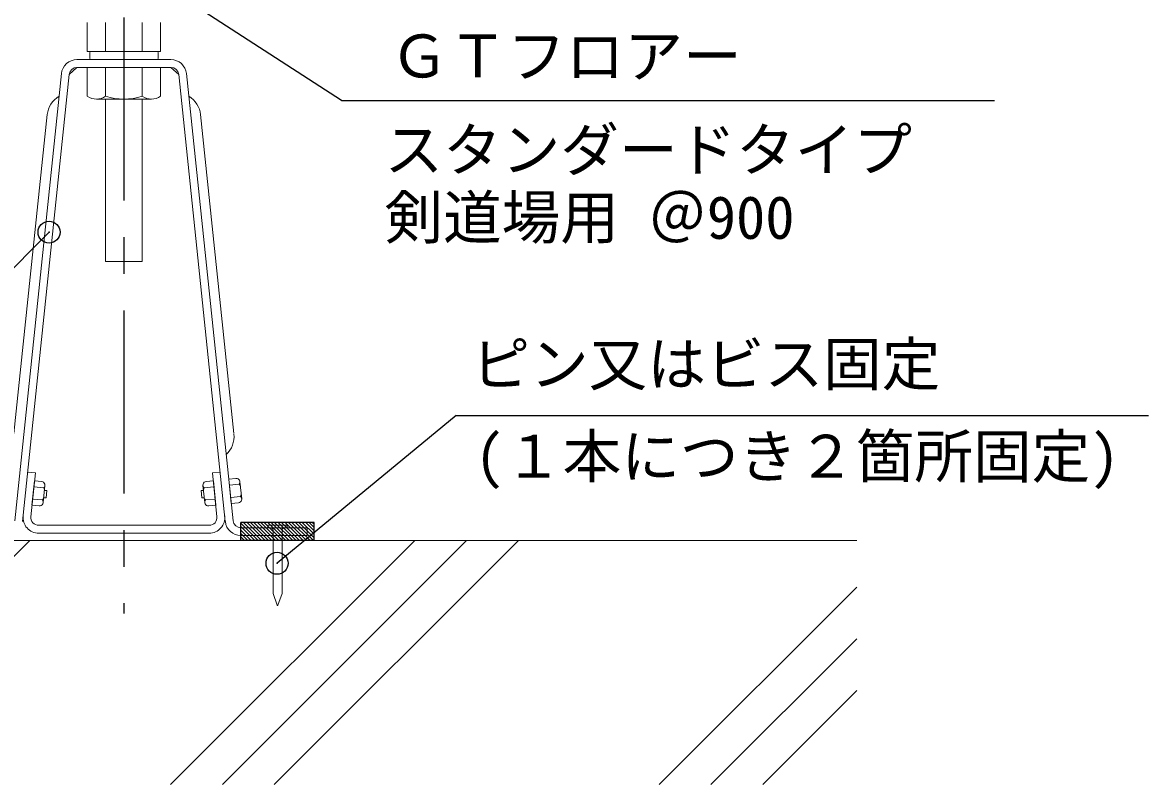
# Model space of a CAD drawing. Units: millimetres on the paper, enlarged 100 times, with parts at other scales. Extents: x -20630 to 20620, y -14480 to 14258.
# Drawn here: x 144 to 3217, y -9132 to -7051 of the extents above; entities that cross this region are included whole.
import ezdxf
from ezdxf.enums import TextEntityAlignment as Align

# ---------------------------------------------------------------- set-up
doc = ezdxf.new("R2010")
doc.units = ezdxf.units.MM
doc.header["$LTSCALE"] = 100
doc.header["$PDMODE"] = 32
doc.header["$PDSIZE"] = 60
doc.linetypes.add('CHAIN1', pattern=[8, 5, -1, 1, -1])
for name, color, linetype in [('2-0_中心線', 4, 'CHAIN1'), ('2-2_太線１', 3, 'Continuous'), ('2-6_文字', 7, 'Continuous')]:
    doc.layers.add(name, color=color, linetype=linetype)
doc.layers.add('2-1_中線', color=7, linetype='Continuous', lineweight=18)
doc.styles.add('ＭＳ ゴシック', font='')
doc.styles.get('ＭＳ ゴシック').set_extended_font_data('MS Gothic')

msp = doc.modelspace()

# ---------------------------------------------------------------- linework, layer by layer
at = {"layer": '2-0_中心線'}
msp.add_line((420.7, -4637.2), (420.7, -8665), dxfattribs=at)
at = {"layer": '2-1_中線'}
for p, q in [((320.7, -7050.8), (320.7, -7129.7)), ((370.7, -7050.8), (370.7, -7129.7)), ((470.8, -7050.8), (470.8, -7129.7)), ((520.8, -7050.8), (520.8, -7129.7)), ((292.5, -7152.1), (420.7, -7152.1)), ((520.8, -7129.7), (320.7, -7129.7)), ((327.4, -7148.8), (327.4, -7133)), ((510.7, -7129.7), (330.7, -7129.7)), ((510.7, -7152.1), (330.7, -7152.1)), ((549, -7152.1), (420.7, -7152.1)), ((514.1, -7133), (514.1, -7148.8)), ((250.1, -7190.4), (122.7, -8411.7)), ((292.5, -7173.5), (271.3, -7192.6)), ((420.7, -7173.5), (292.5, -7173.5)), ((520.8, -7173.5), (320.7, -7173.5)), ((320.7, -7252.4), (320.7, -7173.5)), ((370.7, -7252.4), (370.7, -7173.5)), ((420.7, -7173.5), (549, -7173.5)), ((470.8, -7252.4), (470.8, -7173.5)), ((520.8, -7252.4), (520.8, -7173.5)), ((549, -7173.5), (570.2, -7192.6)), ((591.4, -7190.4), (718.7, -8411.7)), ((144, -8413.9), (271.3, -7192.6)), ((697.5, -8413.9), (570.2, -7192.6)), ((495.8, -7260.1), (345.7, -7260.1)), ((370.7, -7260.1), (370.7, -7703.4)), ((211.6, -7302.4), (120.7, -8173.7)), ((629.9, -7302.4), (720.7, -8173.7)), ((158, -8278.8), (179.3, -8281)), ((166.8, -8400.6), (179.3, -8281)), ((683.4, -8278.8), (662.2, -8281)), ((674.7, -8400.6), (662.2, -8281)), ((726.5, -8296.2), (706.9, -8298.2)), ((169.8, -8368.8), (176.7, -8302.6)), ((201.7, -8321.9), (175, -8319.2)), ((196.3, -8304.6), (176.7, -8302.6)), ((200.3, -8362.1), (205.1, -8315.4)), ((201.7, -8321.9), (203.9, -8326.9)), ((641.2, -8362.1), (636.4, -8315.4)), ((639.8, -8321.9), (637.6, -8326.9)), ((639.8, -8321.9), (666.5, -8319.2)), ((645.2, -8304.6), (664.8, -8302.6)), ((671.6, -8368.8), (664.8, -8302.6)), ((713.8, -8364.5), (706.9, -8298.2)), ((735.4, -8312), (708.6, -8314.8)), ((735.4, -8312), (738.6, -8316.4)), ((742.2, -8351.6), (737.4, -8305)), ((198.3, -8355), (171.5, -8352.3)), ((198.3, -8355), (201.5, -8350.6)), ((208.3, -8349.4), (201.7, -8348.7)), ((210.3, -8329.5), (203.7, -8328.8)), ((208.3, -8349.4), (210.3, -8329.5)), ((631.2, -8329.5), (637.8, -8328.8)), ((633.2, -8349.4), (631.2, -8329.5)), ((633.2, -8349.4), (639.8, -8348.7)), ((643.2, -8355), (640, -8350.6)), ((643.2, -8355), (669.9, -8352.3)), ((738.9, -8345.1), (712.1, -8347.9)), ((738.9, -8345.1), (741.1, -8340.2)), ((189.5, -8370.9), (169.8, -8368.8)), ((652, -8370.9), (671.6, -8368.8)), ((733.5, -8362.4), (713.8, -8364.5)), ((188, -8424.1), (420.7, -8424.1)), ((188, -8445.5), (420.7, -8445.5)), ((653.5, -8424.1), (420.7, -8424.1)), ((653.5, -8445.5), (420.7, -8445.5)), ((740, -8430.8), (920.7, -8430.8)), ((813.3, -8424.1), (813.3, -8430.8)), ((827.6, -8437.5), (827.6, -8610.8)), ((852.3, -8437.5), (852.3, -8610.8)), ((920.7, -8430.8), (920.7, -8452.1)), ((-1579.3, -8465.4), (2420.7, -8465.4)), ((164.2, -8465.4), (-502.5, -9132.1)), ((1214.7, -8465.4), (548, -9132.1)), ((1356.1, -8465.4), (689.4, -9132.1)), ((920.7, -8452.1), (740, -8452.1)), ((1497.5, -8465.4), (830.8, -9132.1)), ((2420.7, -8592.7), (1881.3, -9132.1)), ((839.3, -8642.4), (827.6, -8610.8)), ((840.6, -8642.4), (852.3, -8610.8)), ((2420.7, -8734.1), (2022.7, -9132.1)), ((2420.7, -8875.5), (2164.2, -9132.1))]:
    msp.add_line(p, q, dxfattribs=at)
for points in [[(470.7, -7260.1), (470.7, -7703.4), (370.7, -7703.4)], [(813.3, -8424.1), (866.6, -8424.1), (866.6, -8430.8), (840, -8430.8), (813.3, -8430.8)]]:
    msp.add_lwpolyline(points, dxfattribs=at)
for centre, radius, start, end in [((292.5, -7194.8), 42.7, 90, 174.047), ((330.7, -7133), 3.33, 90, 180), ((330.7, -7148.8), 3.33, 180, 270), ((510.7, -7133), 3.33, 0, 90), ((510.7, -7148.8), 3.33, 270, 0), ((549, -7194.8), 42.7, 5.953, 90), ((292.5, -7194.8), 21.3, 90, 174.047), ((549, -7194.8), 21.3, 5.953, 90), ((277.9, -7309.3), 66.7, 120.9169, 174.047), ((420.7, -7094.5), 165.6, 252.412, 287.5879), ((563.6, -7309.3), 66.7, 5.953, 59.0831), ((345.7, -7215.8), 44.3, 235.6157, 304.3843), ((495.8, -7215.8), 44.3, 235.6157, 304.3843), ((654.6, -8181.9), 66.7, 312.8229, 5.953), ((727.6, -8306), 9.87, 322.5202, 95.9527), ((195.3, -8314.4), 9.87, 310.6777, 84.1102), ((646.2, -8314.4), 9.87, 95.8898, 229.3223), ((190.5, -8361.1), 9.87, 264.1102, 37.5428), ((651, -8361.1), 9.87, 142.4572, 275.8898), ((732.4, -8352.6), 9.87, 275.9527, 49.3852), ((188, -8402.8), 42.7, 174.047, 270), ((188, -8402.8), 21.3, 174.047, 270), ((653.5, -8402.8), 42.7, 270, 5.953), ((653.5, -8402.8), 21.3, 270, 5.953), ((740, -8409.5), 42.7, 185.953, 270), ((740, -8409.5), 21.3, 185.953, 270), ((821, -8437.5), 6.67, 0, 90), ((859, -8437.5), 6.67, 90, 180), ((840, -8642.2), 0.67, 200.3045, 339.6955)]:
    msp.add_arc(centre, radius, start, end, dxfattribs=at)
at = {"layer": '2-2_太線１'}
for p, q in [((940, -8416.1), (740, -8416.1)), ((740, -8465.5), (740, -8416.1)), ((740, -8418.3), (787.1, -8465.5)), ((747.2, -8416.1), (796.6, -8465.5)), ((756.7, -8416.1), (806, -8465.5)), ((766.1, -8416.1), (815.4, -8465.5)), ((775.5, -8416.1), (824.8, -8465.5)), ((784.9, -8416.1), (834.3, -8465.5)), ((794.4, -8416.1), (843.7, -8465.5)), ((803.8, -8416.1), (853.1, -8465.5)), ((813.2, -8416.1), (862.6, -8465.5)), ((822.7, -8416.1), (872, -8465.5)), ((832.1, -8416.1), (881.4, -8465.5)), ((841.5, -8416.1), (890.8, -8465.5)), ((850.9, -8416.1), (900.3, -8465.5)), ((860.4, -8416.1), (909.7, -8465.5)), ((869.8, -8416.1), (919.1, -8465.5)), ((879.2, -8416.1), (928.6, -8465.5)), ((888.7, -8416.1), (938, -8465.5)), ((898.1, -8416.1), (940, -8458)), ((907.5, -8416.1), (940, -8448.6)), ((916.9, -8416.1), (940, -8439.1)), ((926.4, -8416.1), (940, -8429.7)), ((935.8, -8416.1), (940, -8420.3)), ((940, -8465.5), (940, -8416.1)), ((740, -8427.7), (777.7, -8465.5)), ((740, -8437.1), (768.3, -8465.5)), ((740, -8446.6), (758.9, -8465.5)), ((740, -8456), (749.4, -8465.5)), ((740, -8465.4), (740, -8465.5)), ((940, -8465.5), (740, -8465.5))]:
    msp.add_line(p, q, dxfattribs=at)
at = {"layer": '2-6_文字'}
for p, q in [((1014.5, -7263.6), (420.7, -6879.4)), ((1014.5, -7263.6), (2796.7, -7263.6)), ((216.5, -7623.5), (-47.6, -7887.6)), ((1327.8, -8124.4), (838.6, -8527.8)), ((1327.8, -8124.4), (3217, -8124.4))]:
    msp.add_line(p, q, dxfattribs=at)
for p in [(216.5, -7623.5), (838.6, -8527.8)]:
    msp.add_point(p, dxfattribs=at)

# ---------------------------------------------------------------- texts
at = {"layer": '2-6_文字', "style": 'ＭＳ ゴシック'}
for s, p in [('ＧＴフロアー', (1146.6, -7236)), ('スタンダードタイプ', (1131.7, -7492)), ('剣道場用 ＠900', (1131.7, -7676.9)), ('ピン又はビス固定', (1369.1, -8077.3)), ('(１本につき２箇所固定)', (1378.4, -8329.4))]:
    msp.add_text(s, height=117.3, dxfattribs=at).set_placement(p, align=Align.BOTTOM_LEFT)

doc.saveas('drawing.dxf')
